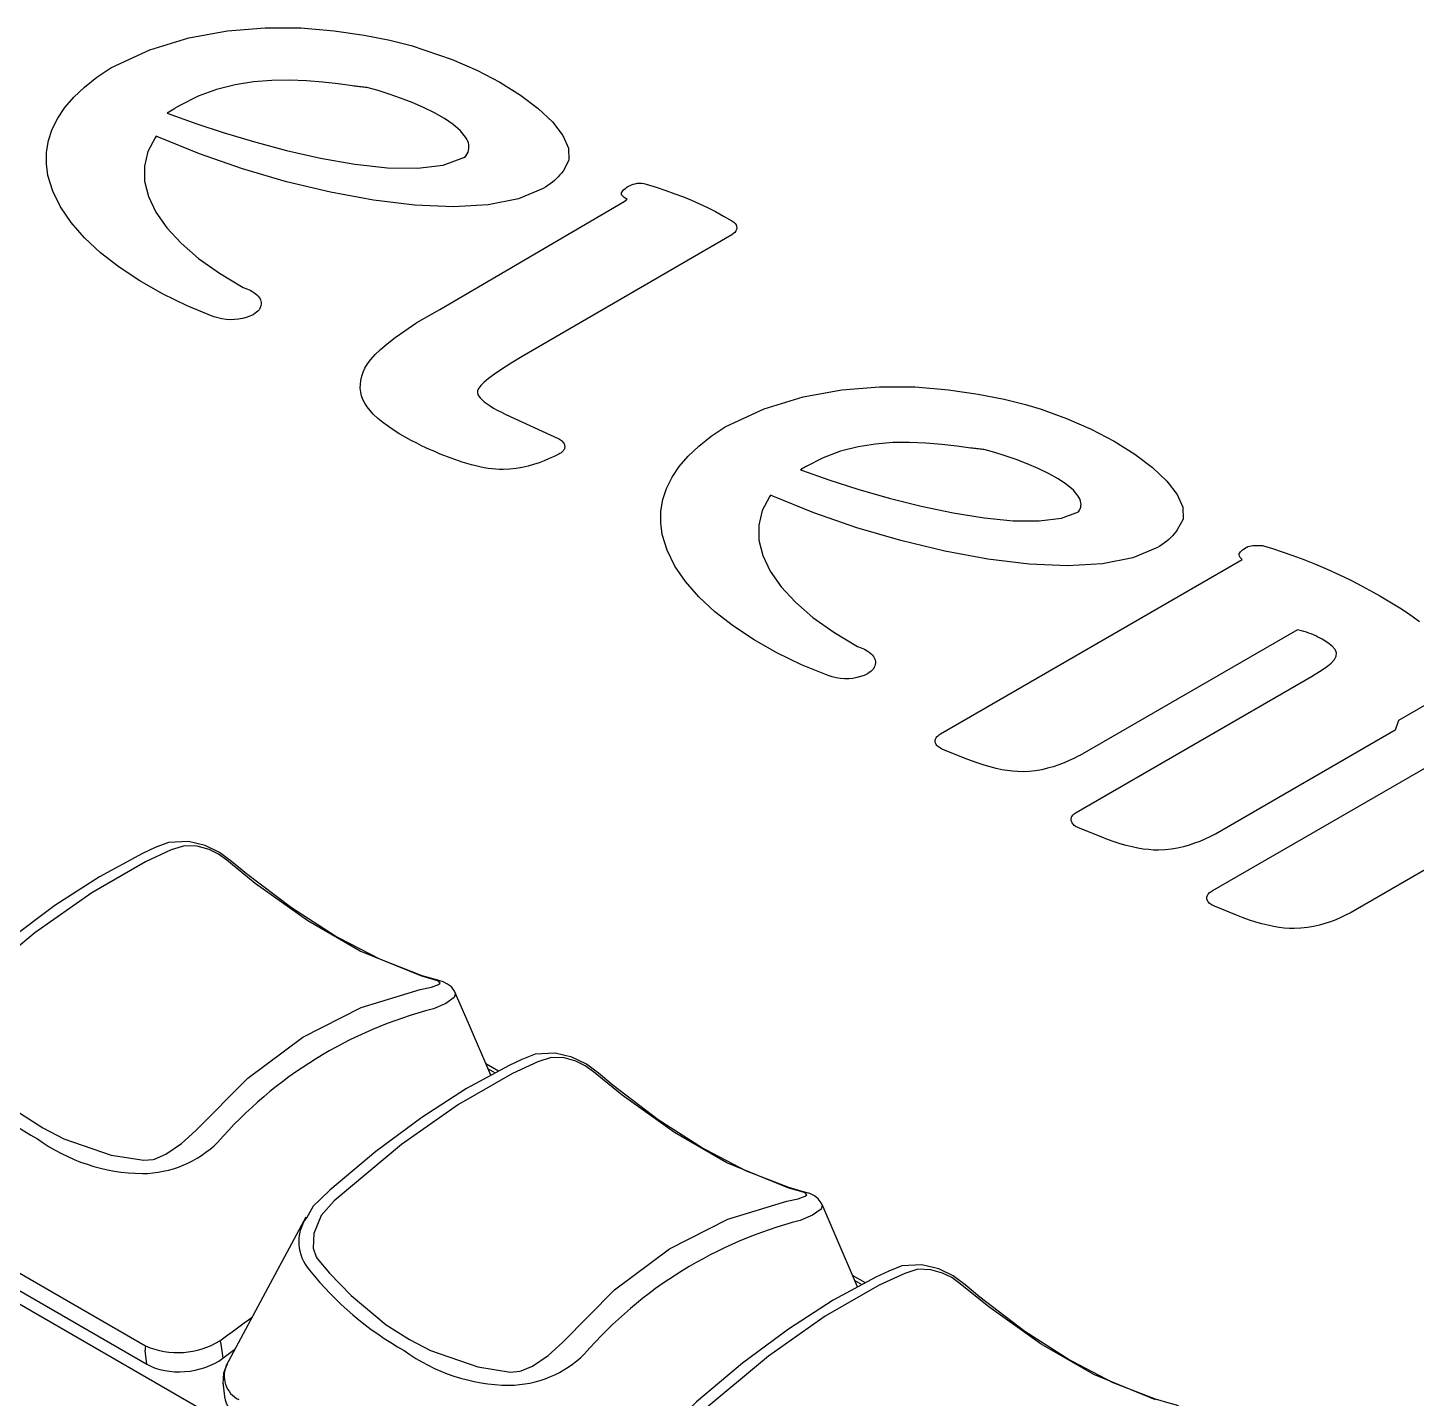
# Model space of a CAD drawing. Header units: inches. Extents: x 0.6 to 61.5, y 0.9 to 41.7.
# Drawn here: x 54.221 to 55.758, y 19.092 to 20.609 of the extents above; entities that cross this region are included whole.
import ezdxf

# ---------------------------------------------------------------- set-up
doc = ezdxf.new("R2010")
doc.units = ezdxf.units.IN
doc.header["$MEASUREMENT"] = 0
doc.layers.add('ARTWORK', color=2, linetype='Continuous')
doc.layers.add('OBJECT', color=7, linetype='Continuous')

msp = doc.modelspace()

# ---------------------------------------------------------------- linework, layer by layer
at = {"layer": 'ARTWORK'}
for p, q in [((54.3562, 20.5848), (54.3993, 20.598)), ((54.3993, 20.598), (54.442, 20.6059)), ((54.442, 20.6059), (54.4836, 20.6093)), ((54.4836, 20.6093), (54.5232, 20.609)), ((54.5232, 20.609), (54.56, 20.606)), ((54.56, 20.606), (54.5932, 20.6012)), ((54.5932, 20.6012), (54.6218, 20.5954)), ((54.6218, 20.5954), (54.6452, 20.5895)), ((54.3137, 20.5653), (54.3562, 20.5848)), ((54.6452, 20.5895), (54.6908, 20.5743)), ((54.2973, 20.5544), (54.3128, 20.5648)), ((54.3128, 20.5648), (54.3137, 20.5653)), ((54.6908, 20.5743), (54.7179, 20.5624)), ((54.2837, 20.5436), (54.2973, 20.5544)), ((54.4708, 20.5494), (54.4504, 20.5461)), ((54.491, 20.551), (54.4708, 20.5494)), ((54.5107, 20.5513), (54.491, 20.551)), ((54.5296, 20.5505), (54.5107, 20.5513)), ((54.5477, 20.549), (54.5296, 20.5505)), ((54.5646, 20.5471), (54.5477, 20.549)), ((54.7179, 20.5624), (54.7433, 20.5491)), ((54.7433, 20.5491), (54.7662, 20.5348)), ((54.2719, 20.5324), (54.2837, 20.5436)), ((54.4094, 20.5334), (54.3892, 20.5233)), ((54.4298, 20.5409), (54.4094, 20.5334)), ((54.4504, 20.5461), (54.4298, 20.5409)), ((54.5803, 20.5451), (54.5646, 20.5471)), ((54.5819, 20.5448), (54.5803, 20.5451)), ((54.5836, 20.5446), (54.5819, 20.5448)), ((54.5852, 20.5444), (54.5836, 20.5446)), ((54.5868, 20.5442), (54.5852, 20.5444)), ((54.5883, 20.544), (54.5868, 20.5442)), ((54.5899, 20.5438), (54.5883, 20.544)), ((54.5914, 20.5436), (54.5899, 20.5438)), ((54.5929, 20.5434), (54.5914, 20.5436)), ((54.5944, 20.5432), (54.5929, 20.5434)), ((54.5959, 20.543), (54.5944, 20.5432)), ((54.5966, 20.543), (54.5959, 20.543)), ((54.5977, 20.5427), (54.5966, 20.543)), ((54.6088, 20.5397), (54.5977, 20.5427)), ((54.6209, 20.5359), (54.6088, 20.5397)), ((54.6335, 20.5315), (54.6209, 20.5359)), ((54.7662, 20.5348), (54.786, 20.52)), ((54.2541, 20.5091), (54.262, 20.5209)), ((54.262, 20.5209), (54.2719, 20.5324)), ((54.3827, 20.5193), (54.3754, 20.5147)), ((54.3833, 20.5197), (54.3827, 20.5193)), ((54.384, 20.5201), (54.3833, 20.5197)), ((54.3846, 20.5205), (54.384, 20.5201)), ((54.3853, 20.5209), (54.3846, 20.5205)), ((54.3859, 20.5213), (54.3853, 20.5209)), ((54.3866, 20.5217), (54.3859, 20.5213)), ((54.3873, 20.5221), (54.3866, 20.5217)), ((54.3879, 20.5225), (54.3873, 20.5221)), ((54.3886, 20.5229), (54.3879, 20.5225)), ((54.3892, 20.5233), (54.3886, 20.5229)), ((54.6463, 20.5265), (54.6335, 20.5315)), ((54.659, 20.5211), (54.6463, 20.5265)), ((54.671, 20.5151), (54.659, 20.5211)), ((54.786, 20.52), (54.8019, 20.505)), ((54.248, 20.4969), (54.2541, 20.5091)), ((54.3754, 20.5147), (54.3844, 20.5113)), ((54.3844, 20.5113), (54.4079, 20.5029)), ((54.4079, 20.5029), (54.4372, 20.4933)), ((54.6821, 20.5088), (54.671, 20.5151)), ((54.6918, 20.5022), (54.6821, 20.5088)), ((54.6998, 20.4953), (54.6918, 20.5022)), ((54.8019, 20.505), (54.8133, 20.4901)), ((54.2439, 20.4844), (54.248, 20.4969)), ((54.3621, 20.4875), (54.354, 20.4722)), ((54.3632, 20.4891), (54.3621, 20.4875)), ((54.3656, 20.4881), (54.3632, 20.4891)), ((54.4111, 20.4697), (54.3656, 20.4881)), ((54.4372, 20.4933), (54.4708, 20.4832)), ((54.7056, 20.4883), (54.6998, 20.4953)), ((54.7069, 20.4861), (54.7056, 20.4883)), ((54.8133, 20.4901), (54.8194, 20.4759)), ((54.2415, 20.4588), (54.2417, 20.4717)), ((54.2417, 20.4717), (54.2439, 20.4844)), ((54.354, 20.4722), (54.35, 20.4561)), ((54.4708, 20.4832), (54.5072, 20.4736)), ((54.5072, 20.4736), (54.5451, 20.465)), ((54.7079, 20.4839), (54.7069, 20.4861)), ((54.7074, 20.4697), (54.7083, 20.4716)), ((54.7087, 20.4818), (54.7079, 20.4839)), ((54.7083, 20.4716), (54.7089, 20.4736)), ((54.7091, 20.4797), (54.7087, 20.4818)), ((54.7089, 20.4736), (54.7092, 20.4756)), ((54.7093, 20.4776), (54.7091, 20.4797)), ((54.7092, 20.4756), (54.7093, 20.4776)), ((54.8194, 20.4759), (54.8197, 20.4626)), ((54.2432, 20.4457), (54.2415, 20.4588)), ((54.35, 20.4561), (54.3503, 20.4394)), ((54.4586, 20.4532), (54.4111, 20.4697)), ((54.5451, 20.465), (54.5828, 20.4584)), ((54.5828, 20.4584), (54.619, 20.4543)), ((54.6522, 20.4537), (54.6809, 20.4572)), ((54.6809, 20.4572), (54.7037, 20.4656)), ((54.7037, 20.4656), (54.7053, 20.4666)), ((54.7053, 20.4666), (54.7062, 20.4678)), ((54.7062, 20.4678), (54.7074, 20.4697)), ((54.8197, 20.4626), (54.8134, 20.4507)), ((54.2486, 20.4283), (54.2432, 20.4457)), ((54.5072, 20.4389), (54.4586, 20.4532)), ((54.619, 20.4543), (54.6522, 20.4537)), ((54.806, 20.4422), (54.8039, 20.4403)), ((54.8081, 20.4443), (54.806, 20.4422)), ((54.81, 20.4464), (54.8081, 20.4443)), ((54.8117, 20.4485), (54.81, 20.4464)), ((54.8134, 20.4507), (54.8117, 20.4485)), ((54.2572, 20.4109), (54.2486, 20.4283)), ((54.3503, 20.4394), (54.3546, 20.4224)), ((54.5559, 20.4272), (54.5072, 20.4389)), ((54.6036, 20.4185), (54.5559, 20.4272)), ((54.7913, 20.4313), (54.764, 20.42)), ((54.794, 20.433), (54.7913, 20.4313)), ((54.7967, 20.4347), (54.794, 20.433)), ((54.7992, 20.4365), (54.7967, 20.4347)), ((54.8016, 20.4383), (54.7992, 20.4365)), ((54.8039, 20.4403), (54.8016, 20.4383)), ((54.8781, 20.4256), (54.8782, 20.4266)), ((54.8783, 20.4245), (54.8781, 20.4256)), ((54.8782, 20.4266), (54.8787, 20.4277)), ((54.8787, 20.4277), (54.8796, 20.4289)), ((54.8796, 20.4289), (54.8809, 20.4302)), ((54.8809, 20.4302), (54.8825, 20.4315)), ((54.8825, 20.4315), (54.8833, 20.4322)), ((54.8833, 20.4322), (54.8835, 20.4323)), ((54.8835, 20.4323), (54.8836, 20.4325)), ((54.8836, 20.4325), (54.8837, 20.4326)), ((54.8837, 20.4326), (54.8839, 20.4327)), ((54.8839, 20.4327), (54.884, 20.4328)), ((54.884, 20.4328), (54.8842, 20.433)), ((54.8842, 20.433), (54.8843, 20.4331)), ((54.8843, 20.4331), (54.8845, 20.4332)), ((54.8845, 20.4332), (54.8846, 20.4333)), ((54.8846, 20.4333), (54.8847, 20.4333)), ((54.8847, 20.4333), (54.886, 20.4341)), ((54.886, 20.4341), (54.8876, 20.4348)), ((54.8876, 20.4348), (54.8893, 20.4355)), ((54.8893, 20.4355), (54.8912, 20.4362)), ((54.8912, 20.4362), (54.8933, 20.4367)), ((54.8933, 20.4367), (54.8955, 20.4371)), ((54.8955, 20.4371), (54.8978, 20.4373)), ((54.8978, 20.4373), (54.9003, 20.4372)), ((54.9003, 20.4372), (54.9028, 20.4369)), ((54.9028, 20.4369), (54.9055, 20.4363)), ((54.9055, 20.4363), (54.9166, 20.4327)), ((54.9166, 20.4327), (54.9272, 20.4291)), ((54.9272, 20.4291), (54.9371, 20.4256)), ((54.9371, 20.4256), (54.9466, 20.4221)), ((54.2691, 20.3937), (54.2572, 20.4109)), ((54.3546, 20.4224), (54.3628, 20.4051)), ((54.6493, 20.413), (54.6036, 20.4185)), ((54.692, 20.4112), (54.6493, 20.413)), ((54.677, 20.2976), (54.8812, 20.417)), ((54.7305, 20.4134), (54.692, 20.4112)), ((54.764, 20.42), (54.7305, 20.4134)), ((54.8789, 20.4235), (54.8783, 20.4245)), ((54.8799, 20.4225), (54.8789, 20.4235)), ((54.8812, 20.4214), (54.8799, 20.4225)), ((54.8829, 20.4204), (54.8812, 20.4214)), ((54.8812, 20.417), (54.8843, 20.4196)), ((54.8843, 20.4196), (54.8829, 20.4204)), ((54.9466, 20.4221), (54.9557, 20.4184)), ((54.9557, 20.4184), (54.9646, 20.4145)), ((54.9646, 20.4145), (54.9735, 20.4103)), ((54.9735, 20.4103), (54.9823, 20.4058)), ((54.3628, 20.4051), (54.3748, 20.3879)), ((54.9823, 20.4058), (54.9912, 20.4008)), ((54.9912, 20.4008), (55.0004, 20.3954)), ((55.0004, 20.3954), (55.0023, 20.394)), ((54.2839, 20.3768), (54.2691, 20.3937)), ((54.3748, 20.3879), (54.3906, 20.3707)), ((55.0001, 20.38), (54.7681, 20.2453)), ((55.0021, 20.3814), (55.0001, 20.38)), ((55.0036, 20.3828), (55.0021, 20.3814)), ((55.0023, 20.394), (55.0038, 20.3926)), ((55.0047, 20.3844), (55.0036, 20.3828)), ((55.0038, 20.3926), (55.0049, 20.391)), ((55.0054, 20.386), (55.0047, 20.3844)), ((55.0049, 20.391), (55.0055, 20.3893)), ((55.0057, 20.3877), (55.0054, 20.386)), ((55.0055, 20.3893), (55.0057, 20.3877)), ((54.3016, 20.3603), (54.2839, 20.3768)), ((54.3906, 20.3707), (54.41, 20.3539)), ((54.322, 20.3444), (54.3016, 20.3603)), ((54.41, 20.3539), (54.433, 20.3375)), ((54.3449, 20.3292), (54.322, 20.3444)), ((54.433, 20.3375), (54.4593, 20.3218)), ((54.3701, 20.3149), (54.3449, 20.3292)), ((54.4593, 20.3218), (54.4635, 20.3203)), ((54.4635, 20.3203), (54.467, 20.3187)), ((54.467, 20.3187), (54.47, 20.3171)), ((54.3975, 20.3016), (54.3701, 20.3149)), ((54.47, 20.3171), (54.4724, 20.3154)), ((54.4724, 20.3154), (54.4744, 20.3138)), ((54.4744, 20.3138), (54.476, 20.3122)), ((54.476, 20.3122), (54.4772, 20.3107)), ((54.4772, 20.3107), (54.478, 20.3093)), ((54.478, 20.3093), (54.4786, 20.308)), ((54.4786, 20.308), (54.479, 20.3068)), ((54.479, 20.3068), (54.4793, 20.3052)), ((54.4794, 20.3035), (54.4791, 20.3019)), ((54.4793, 20.3052), (54.4794, 20.3035)), ((54.427, 20.2895), (54.3975, 20.3016)), ((54.4313, 20.2881), (54.427, 20.2895)), ((54.4359, 20.2871), (54.4313, 20.2881)), ((54.4405, 20.2864), (54.4359, 20.2871)), ((54.4587, 20.2873), (54.4543, 20.2866)), ((54.4628, 20.2884), (54.4587, 20.2873)), ((54.4668, 20.2899), (54.4628, 20.2884)), ((54.4703, 20.2917), (54.4668, 20.2899)), ((54.4723, 20.2929), (54.4703, 20.2917)), ((54.4741, 20.2943), (54.4723, 20.2929)), ((54.4756, 20.2957), (54.4741, 20.2943)), ((54.4769, 20.2972), (54.4756, 20.2957)), ((54.4779, 20.2987), (54.4769, 20.2972)), ((54.4786, 20.3003), (54.4779, 20.2987)), ((54.4791, 20.3019), (54.4786, 20.3003)), ((54.6516, 20.283), (54.677, 20.2976)), ((54.4451, 20.2861), (54.4405, 20.2864)), ((54.4497, 20.2862), (54.4451, 20.2861)), ((54.4543, 20.2866), (54.4497, 20.2862)), ((54.6276, 20.2663), (54.6382, 20.274)), ((54.6382, 20.274), (54.6506, 20.2824)), ((54.6506, 20.2824), (54.6516, 20.283)), ((54.6114, 20.2532), (54.6188, 20.2594)), ((54.6188, 20.2594), (54.6276, 20.2663)), ((54.597, 20.2373), (54.6007, 20.2422)), ((54.6007, 20.2422), (54.6054, 20.2475)), ((54.6054, 20.2475), (54.6114, 20.2532)), ((54.7681, 20.2453), (54.7559, 20.2379)), ((54.5906, 20.2236), (54.5921, 20.2281)), ((54.5921, 20.2281), (54.5942, 20.2326)), ((54.5942, 20.2326), (54.597, 20.2373)), ((54.7374, 20.2258), (54.7309, 20.2209)), ((54.7457, 20.2314), (54.7374, 20.2258)), ((54.7559, 20.2379), (54.7457, 20.2314)), ((54.589, 20.2102), (54.5891, 20.2146)), ((54.5895, 20.206), (54.589, 20.2102)), ((54.5891, 20.2146), (54.5896, 20.219)), ((54.5896, 20.219), (54.5906, 20.2236)), ((54.7201, 20.2102), (54.7189, 20.2076)), ((54.7224, 20.2132), (54.7201, 20.2102)), ((54.7259, 20.2167), (54.7224, 20.2132)), ((54.7309, 20.2209), (54.7259, 20.2167)), ((55.122, 20.2085), (55.1636, 20.2119)), ((55.1636, 20.2119), (55.2032, 20.2117)), ((55.2032, 20.2117), (55.24, 20.2087)), ((54.5905, 20.2018), (54.5895, 20.206)), ((54.592, 20.1977), (54.5905, 20.2018)), ((54.5941, 20.1936), (54.592, 20.1977)), ((54.7189, 20.2076), (54.7186, 20.2053)), ((54.7186, 20.2053), (54.7191, 20.2034)), ((54.7191, 20.2034), (54.7202, 20.2015)), ((54.7202, 20.2015), (54.7217, 20.1995)), ((54.7217, 20.1995), (54.7238, 20.1974)), ((54.7238, 20.1974), (54.7263, 20.1952)), ((54.7263, 20.1952), (54.7293, 20.193)), ((55.0362, 20.1874), (55.0793, 20.2007)), ((55.0793, 20.2007), (55.122, 20.2085)), ((55.24, 20.2087), (55.2731, 20.2039)), ((55.2731, 20.2039), (55.3018, 20.1981)), ((55.3018, 20.1981), (55.3252, 20.1922)), ((54.5967, 20.1896), (54.5941, 20.1936)), ((54.5998, 20.1856), (54.5967, 20.1896)), ((54.6034, 20.1816), (54.5998, 20.1856)), ((54.6085, 20.1769), (54.6034, 20.1816)), ((54.7293, 20.193), (54.7327, 20.1907)), ((54.7327, 20.1907), (54.7365, 20.1884)), ((54.7365, 20.1884), (54.7406, 20.186)), ((54.7406, 20.186), (54.7452, 20.1837)), ((54.7452, 20.1837), (54.75, 20.1813)), ((54.75, 20.1813), (54.8081, 20.1545)), ((54.9937, 20.168), (55.0362, 20.1874)), ((55.3252, 20.1922), (55.3425, 20.187)), ((55.3425, 20.187), (55.3707, 20.1769)), ((54.6141, 20.1722), (54.6085, 20.1769)), ((54.6202, 20.1678), (54.6141, 20.1722)), ((54.6265, 20.1636), (54.6202, 20.1678)), ((54.9773, 20.1571), (54.9928, 20.1674)), ((54.9928, 20.1674), (54.9937, 20.168)), ((55.3707, 20.1769), (55.3979, 20.165)), ((55.3979, 20.165), (55.4233, 20.1518)), ((54.6329, 20.1596), (54.6265, 20.1636)), ((54.6393, 20.1559), (54.6329, 20.1596)), ((54.6455, 20.1525), (54.6393, 20.1559)), ((54.6515, 20.1494), (54.6455, 20.1525)), ((54.6569, 20.1467), (54.6515, 20.1494)), ((54.8081, 20.1545), (54.8094, 20.1538)), ((54.8094, 20.1538), (54.8105, 20.1531)), ((54.8105, 20.1531), (54.8116, 20.1524)), ((54.8116, 20.1524), (54.8125, 20.1516)), ((54.8125, 20.1516), (54.8133, 20.1507)), ((54.8133, 20.1507), (54.814, 20.1499)), ((54.814, 20.1499), (54.8146, 20.1489)), ((54.8146, 20.1489), (54.815, 20.148)), ((54.9637, 20.1463), (54.9773, 20.1571)), ((55.1783, 20.1501), (55.1593, 20.1485)), ((55.197, 20.1503), (55.1783, 20.1501)), ((55.2151, 20.1495), (55.197, 20.1503)), ((55.2326, 20.1481), (55.2151, 20.1495)), ((55.4233, 20.1518), (55.4462, 20.1375)), ((54.6617, 20.1444), (54.6569, 20.1467)), ((54.6657, 20.1426), (54.6617, 20.1444)), ((54.6696, 20.1409), (54.6657, 20.1426)), ((54.6736, 20.1392), (54.6696, 20.1409)), ((54.6776, 20.1375), (54.6736, 20.1392)), ((54.6816, 20.1359), (54.6776, 20.1375)), ((54.6856, 20.1343), (54.6816, 20.1359)), ((54.6897, 20.1328), (54.6856, 20.1343)), ((54.8036, 20.1349), (54.7982, 20.1324)), ((54.8089, 20.1375), (54.8036, 20.1349)), ((54.8098, 20.138), (54.8089, 20.1375)), ((54.8109, 20.1386), (54.8098, 20.138)), ((54.8118, 20.1393), (54.8109, 20.1386)), ((54.8127, 20.1401), (54.8118, 20.1393)), ((54.8134, 20.1409), (54.8127, 20.1401)), ((54.814, 20.1417), (54.8134, 20.1409)), ((54.8145, 20.1425), (54.814, 20.1417)), ((54.8149, 20.1434), (54.8145, 20.1425)), ((54.8152, 20.1443), (54.8149, 20.1434)), ((54.815, 20.148), (54.8152, 20.147)), ((54.8152, 20.147), (54.8154, 20.1461)), ((54.8153, 20.1452), (54.8152, 20.1443)), ((54.8154, 20.1461), (54.8153, 20.1452)), ((54.942, 20.1236), (54.9519, 20.1351)), ((54.9519, 20.1351), (54.9637, 20.1463)), ((55.1015, 20.1333), (55.0825, 20.1238)), ((55.1207, 20.1405), (55.1015, 20.1333)), ((55.14, 20.1454), (55.1207, 20.1405)), ((55.1593, 20.1485), (55.14, 20.1454)), ((55.2493, 20.1462), (55.2326, 20.1481)), ((55.2649, 20.1441), (55.2493, 20.1462)), ((55.2666, 20.1439), (55.2649, 20.1441)), ((55.2683, 20.1437), (55.2666, 20.1439)), ((55.2699, 20.1435), (55.2683, 20.1437)), ((55.2715, 20.1433), (55.2699, 20.1435)), ((55.2731, 20.1431), (55.2715, 20.1433)), ((55.2747, 20.1429), (55.2731, 20.1431)), ((55.2762, 20.1427), (55.2747, 20.1429)), ((55.2778, 20.1425), (55.2762, 20.1427)), ((55.2793, 20.1423), (55.2778, 20.1425)), ((55.2808, 20.1421), (55.2793, 20.1423)), ((55.2914, 20.1392), (55.2808, 20.1421)), ((55.303, 20.1356), (55.2914, 20.1392)), ((55.3151, 20.1314), (55.303, 20.1356)), ((55.4462, 20.1375), (55.466, 20.1227)), ((54.6937, 20.1313), (54.6897, 20.1328)), ((54.6978, 20.1299), (54.6937, 20.1313)), ((54.7019, 20.1285), (54.6978, 20.1299)), ((54.707, 20.127), (54.7019, 20.1285)), ((54.712, 20.1255), (54.707, 20.127)), ((54.7168, 20.1243), (54.712, 20.1255)), ((54.7215, 20.1232), (54.7168, 20.1243)), ((54.7261, 20.1223), (54.7215, 20.1232)), ((54.7305, 20.1216), (54.7261, 20.1223)), ((54.7348, 20.121), (54.7305, 20.1216)), ((54.739, 20.1207), (54.7348, 20.121)), ((54.743, 20.1204), (54.739, 20.1207)), ((54.747, 20.1204), (54.743, 20.1204)), ((54.7544, 20.1207), (54.747, 20.1204)), ((54.7615, 20.1214), (54.7544, 20.1207)), ((54.7682, 20.1225), (54.7615, 20.1214)), ((54.7747, 20.124), (54.7682, 20.1225)), ((54.7809, 20.1257), (54.7747, 20.124)), ((54.7869, 20.1278), (54.7809, 20.1257)), ((54.7927, 20.13), (54.7869, 20.1278)), ((54.7982, 20.1324), (54.7927, 20.13)), ((54.9341, 20.1117), (54.942, 20.1236)), ((55.0781, 20.1211), (55.0762, 20.12)), ((55.0762, 20.12), (55.0785, 20.1191)), ((55.0785, 20.1214), (55.0781, 20.1211)), ((55.079, 20.1217), (55.0785, 20.1214)), ((55.0785, 20.1191), (55.1075, 20.1088)), ((55.0794, 20.1219), (55.079, 20.1217)), ((55.0798, 20.1222), (55.0794, 20.1219)), ((55.0803, 20.1225), (55.0798, 20.1222)), ((55.0807, 20.1227), (55.0803, 20.1225)), ((55.0812, 20.123), (55.0807, 20.1227)), ((55.0816, 20.1233), (55.0812, 20.123)), ((55.0821, 20.1235), (55.0816, 20.1233)), ((55.0825, 20.1238), (55.0821, 20.1235)), ((55.3273, 20.1267), (55.3151, 20.1314)), ((55.3394, 20.1215), (55.3273, 20.1267)), ((55.3509, 20.1159), (55.3394, 20.1215)), ((55.466, 20.1227), (55.4819, 20.1076)), ((54.928, 20.0995), (54.9341, 20.1117)), ((55.1075, 20.1088), (55.1398, 20.0985)), ((55.3615, 20.1099), (55.3509, 20.1159)), ((55.3707, 20.1037), (55.3615, 20.1099)), ((55.3783, 20.0973), (55.3707, 20.1037)), ((55.4819, 20.1076), (55.4933, 20.0928)), ((54.9239, 20.0871), (54.928, 20.0995)), ((55.0421, 20.0902), (55.034, 20.0748)), ((55.0432, 20.0918), (55.0421, 20.0902)), ((55.0456, 20.0907), (55.0432, 20.0918)), ((55.0911, 20.0724), (55.0456, 20.0907)), ((55.1398, 20.0985), (55.1743, 20.0887)), ((55.1743, 20.0887), (55.2098, 20.0798)), ((55.3838, 20.0907), (55.3783, 20.0973)), ((55.3848, 20.0889), (55.3838, 20.0907)), ((55.3857, 20.0871), (55.3848, 20.0889)), ((55.4933, 20.0928), (55.4994, 20.0785)), ((54.9215, 20.0615), (54.9217, 20.0744)), ((54.9217, 20.0744), (54.9239, 20.0871)), ((55.034, 20.0748), (55.03, 20.0587)), ((55.1386, 20.0558), (55.0911, 20.0724)), ((55.2098, 20.0798), (55.2453, 20.0723)), ((55.2453, 20.0723), (55.2796, 20.0668)), ((55.365, 20.0666), (55.3839, 20.0736)), ((55.3839, 20.0736), (55.385, 20.0752)), ((55.385, 20.0752), (55.3858, 20.0769)), ((55.3863, 20.0853), (55.3857, 20.0871)), ((55.3858, 20.0769), (55.3864, 20.0785)), ((55.3867, 20.0836), (55.3863, 20.0853)), ((55.3864, 20.0785), (55.3867, 20.0802)), ((55.3868, 20.0819), (55.3867, 20.0836)), ((55.3867, 20.0802), (55.3868, 20.0819)), ((55.4994, 20.0785), (55.4997, 20.0653)), ((54.9232, 20.0483), (54.9215, 20.0615)), ((55.03, 20.0587), (55.0303, 20.0421)), ((55.2796, 20.0668), (55.3118, 20.0637)), ((55.3118, 20.0637), (55.3406, 20.0634)), ((55.3406, 20.0634), (55.365, 20.0666)), ((55.4997, 20.0653), (55.4933, 20.0534)), ((54.9286, 20.0309), (54.9232, 20.0483)), ((55.0303, 20.0421), (55.0346, 20.0251)), ((55.1872, 20.0416), (55.1386, 20.0558)), ((55.2359, 20.0299), (55.1872, 20.0416)), ((55.4839, 20.0429), (55.4816, 20.041)), ((55.486, 20.0449), (55.4839, 20.0429)), ((55.4881, 20.0469), (55.486, 20.0449)), ((55.49, 20.049), (55.4881, 20.0469)), ((55.4917, 20.0512), (55.49, 20.049)), ((55.4933, 20.0534), (55.4917, 20.0512)), ((54.9372, 20.0135), (54.9286, 20.0309)), ((55.2836, 20.0211), (55.2359, 20.0299)), ((55.4713, 20.034), (55.444, 20.0227)), ((55.474, 20.0356), (55.4713, 20.034)), ((55.4767, 20.0374), (55.474, 20.0356)), ((55.4792, 20.0392), (55.4767, 20.0374)), ((55.4816, 20.041), (55.4792, 20.0392)), ((55.5619, 20.0258), (55.562, 20.027)), ((55.5623, 20.0245), (55.5619, 20.0258)), ((55.562, 20.027), (55.5624, 20.0281)), ((55.5624, 20.0281), (55.5632, 20.0292)), ((55.5632, 20.0292), (55.5643, 20.0303)), ((55.5643, 20.0303), (55.5657, 20.0314)), ((55.5657, 20.0314), (55.5672, 20.0325)), ((55.5672, 20.0325), (55.569, 20.0337)), ((55.569, 20.0337), (55.569, 20.0337)), ((55.569, 20.0337), (55.569, 20.0337)), ((55.569, 20.0337), (55.5691, 20.0337)), ((55.5691, 20.0337), (55.5691, 20.0338)), ((55.5691, 20.0338), (55.5691, 20.0338)), ((55.5691, 20.0338), (55.5691, 20.0338)), ((55.5691, 20.0338), (55.5691, 20.0338)), ((55.5691, 20.0338), (55.5691, 20.0338)), ((55.5691, 20.0338), (55.5692, 20.0338)), ((55.5692, 20.0338), (55.5694, 20.034)), ((55.5692, 20.0338), (55.5692, 20.0338)), ((55.5694, 20.034), (55.5697, 20.0341)), ((55.5697, 20.0341), (55.57, 20.0343)), ((55.57, 20.0343), (55.5703, 20.0344)), ((55.5703, 20.0344), (55.5706, 20.0345)), ((55.5706, 20.0345), (55.5708, 20.0346)), ((55.5708, 20.0346), (55.5711, 20.0347)), ((55.5711, 20.0347), (55.5713, 20.0348)), ((55.5713, 20.0348), (55.5716, 20.0349)), ((55.5716, 20.0349), (55.5718, 20.035)), ((55.5718, 20.035), (55.5733, 20.0354)), ((55.5733, 20.0354), (55.5751, 20.0358)), ((55.5751, 20.0358), (55.577, 20.0361)), ((55.577, 20.0361), (55.579, 20.0363)), ((55.579, 20.0363), (55.581, 20.0364)), ((55.581, 20.0364), (55.583, 20.0364)), ((55.583, 20.0364), (55.5848, 20.0364)), ((55.5848, 20.0364), (55.5864, 20.0363)), ((55.5864, 20.0363), (55.5878, 20.0362)), ((55.5878, 20.0362), (55.5888, 20.036)), ((55.5888, 20.036), (55.5986, 20.033)), ((55.5986, 20.033), (55.6094, 20.0294)), ((55.6094, 20.0294), (55.6211, 20.0253)), ((54.9491, 19.9963), (54.9372, 20.0135)), ((55.0346, 20.0251), (55.0428, 20.0078)), ((55.2311, 19.8276), (55.5608, 20.018)), ((55.3293, 20.0157), (55.2836, 20.0211)), ((55.372, 20.0139), (55.3293, 20.0157)), ((55.4105, 20.0161), (55.372, 20.0139)), ((55.444, 20.0227), (55.4105, 20.0161)), ((55.5608, 20.018), (55.5652, 20.0206)), ((55.5631, 20.0231), (55.5623, 20.0245)), ((55.5644, 20.0215), (55.5631, 20.0231)), ((55.5652, 20.0206), (55.5644, 20.0215)), ((55.6211, 20.0253), (55.6334, 20.0206)), ((55.6334, 20.0206), (55.6462, 20.0155)), ((55.6462, 20.0155), (55.6592, 20.01)), ((54.9639, 19.9794), (54.9491, 19.9963)), ((55.0428, 20.0078), (55.0548, 19.9905)), ((55.6592, 20.01), (55.6723, 20.0041)), ((55.6723, 20.0041), (55.6853, 19.9979)), ((55.6853, 19.9979), (55.698, 19.9914)), ((55.0548, 19.9905), (55.0706, 19.9734)), ((55.698, 19.9914), (55.7102, 19.9847)), ((55.7102, 19.9847), (55.7175, 19.9805)), ((55.7175, 19.9805), (55.7248, 19.9762)), ((54.9816, 19.9629), (54.9639, 19.9794)), ((55.0706, 19.9734), (55.09, 19.9565)), ((55.7248, 19.9762), (55.7323, 19.9718)), ((55.7323, 19.9718), (55.7397, 19.9671)), ((55.7397, 19.9671), (55.7471, 19.9624)), ((55.002, 19.9471), (54.9816, 19.9629)), ((55.09, 19.9565), (55.113, 19.9402)), ((55.7471, 19.9624), (55.7543, 19.9574)), ((55.7543, 19.9574), (55.7614, 19.9522)), ((55.0249, 19.9319), (55.002, 19.9471)), ((55.113, 19.9402), (55.1393, 19.9245)), ((55.6265, 19.943), (55.3853, 19.8038)), ((55.6279, 19.9427), (55.6265, 19.943)), ((55.6307, 19.9419), (55.6279, 19.9427)), ((55.6335, 19.9411), (55.6307, 19.9419)), ((55.6362, 19.9402), (55.6335, 19.9411)), ((55.6389, 19.9393), (55.6362, 19.9402)), ((55.6415, 19.9383), (55.6389, 19.9393)), ((55.6441, 19.9372), (55.6415, 19.9383)), ((55.6466, 19.9361), (55.6441, 19.9372)), ((55.649, 19.9349), (55.6466, 19.9361)), ((55.6514, 19.9337), (55.649, 19.9349)), ((55.6537, 19.9324), (55.6514, 19.9337)), ((55.0501, 19.9176), (55.0249, 19.9319)), ((55.1393, 19.9245), (55.1435, 19.923)), ((55.1435, 19.923), (55.147, 19.9214)), ((55.147, 19.9214), (55.15, 19.9197)), ((55.15, 19.9197), (55.1524, 19.9181)), ((55.6601, 19.9284), (55.6537, 19.9324)), ((55.6648, 19.9247), (55.6601, 19.9284)), ((55.668, 19.9211), (55.6648, 19.9247)), ((55.6695, 19.9175), (55.668, 19.9211)), ((55.0775, 19.9043), (55.0501, 19.9176)), ((55.107, 19.8922), (55.0775, 19.9043)), ((55.1524, 19.9181), (55.1544, 19.9164)), ((55.1544, 19.9164), (55.156, 19.9148)), ((55.156, 19.9148), (55.1572, 19.9133)), ((55.1572, 19.9133), (55.158, 19.9119)), ((55.1586, 19.9029), (55.1579, 19.9014)), ((55.158, 19.9119), (55.1586, 19.9106)), ((55.1586, 19.9106), (55.159, 19.9095)), ((55.1591, 19.9045), (55.1586, 19.9029)), ((55.159, 19.9095), (55.1593, 19.9078)), ((55.1594, 19.9062), (55.1591, 19.9045)), ((55.1593, 19.9078), (55.1594, 19.9062)), ((55.6582, 19.9015), (55.6636, 19.906)), ((55.6636, 19.906), (55.6673, 19.91)), ((55.6673, 19.91), (55.6693, 19.9138)), ((55.6693, 19.9138), (55.6695, 19.9175)), ((55.1113, 19.8908), (55.107, 19.8922)), ((55.1159, 19.8897), (55.1113, 19.8908)), ((55.1205, 19.8891), (55.1159, 19.8897)), ((55.1251, 19.8888), (55.1205, 19.8891)), ((55.1297, 19.8888), (55.1251, 19.8888)), ((55.1343, 19.8892), (55.1297, 19.8888)), ((55.1387, 19.89), (55.1343, 19.8892)), ((55.1428, 19.8911), (55.1387, 19.89)), ((55.1467, 19.8925), (55.1428, 19.8911)), ((55.1503, 19.8943), (55.1467, 19.8925)), ((55.1523, 19.8956), (55.1503, 19.8943)), ((55.1541, 19.8969), (55.1523, 19.8956)), ((55.1556, 19.8984), (55.1541, 19.8969)), ((55.1569, 19.8998), (55.1556, 19.8984)), ((55.1579, 19.9014), (55.1569, 19.8998)), ((55.3815, 19.7408), (55.6418, 19.8911)), ((55.6418, 19.8911), (55.6509, 19.8966)), ((55.6509, 19.8966), (55.6582, 19.9015)), ((55.7695, 19.8607), (55.7381, 19.8425)), ((55.7381, 19.8425), (55.7345, 19.8318)), ((55.228, 19.8253), (55.2289, 19.8261)), ((55.2289, 19.8261), (55.23, 19.8269)), ((55.23, 19.8269), (55.2311, 19.8276)), ((55.7345, 19.8318), (55.5356, 19.7169)), ((55.2254, 19.8197), (55.2255, 19.8207)), ((55.2255, 19.8187), (55.2254, 19.8197)), ((55.2255, 19.8207), (55.2257, 19.8217)), ((55.2257, 19.8178), (55.2255, 19.8187)), ((55.2257, 19.8217), (55.2261, 19.8226)), ((55.2261, 19.8168), (55.2257, 19.8178)), ((55.2261, 19.8226), (55.2266, 19.8235)), ((55.2266, 19.8159), (55.2261, 19.8168)), ((55.2266, 19.8235), (55.2272, 19.8244)), ((55.2273, 19.815), (55.2266, 19.8159)), ((55.2272, 19.8244), (55.228, 19.8253)), ((55.228, 19.8141), (55.2273, 19.815)), ((55.2289, 19.8133), (55.228, 19.8141)), ((55.23, 19.8125), (55.2289, 19.8133)), ((55.2311, 19.8118), (55.23, 19.8125)), ((55.2324, 19.8112), (55.2311, 19.8118)), ((55.2337, 19.8106), (55.2324, 19.8112)), ((55.2584, 19.8006), (55.2337, 19.8106)), ((55.2657, 19.7978), (55.2584, 19.8006)), ((55.2728, 19.7952), (55.2657, 19.7978)), ((55.2797, 19.793), (55.2728, 19.7952)), ((55.368, 19.7957), (55.3621, 19.7934)), ((55.3736, 19.7981), (55.368, 19.7957)), ((55.379, 19.8006), (55.3736, 19.7981)), ((55.3843, 19.8033), (55.379, 19.8006)), ((55.3853, 19.8038), (55.3843, 19.8033)), ((55.5318, 19.654), (55.792, 19.8042)), ((55.2864, 19.7911), (55.2797, 19.793)), ((55.2929, 19.7894), (55.2864, 19.7911)), ((55.2992, 19.7881), (55.2929, 19.7894)), ((55.3052, 19.7871), (55.2992, 19.7881)), ((55.311, 19.7864), (55.3052, 19.7871)), ((55.3166, 19.786), (55.311, 19.7864)), ((55.322, 19.7859), (55.3166, 19.786)), ((55.3294, 19.7862), (55.322, 19.7859)), ((55.3365, 19.787), (55.3294, 19.7862)), ((55.3433, 19.7881), (55.3365, 19.787)), ((55.3498, 19.7896), (55.3433, 19.7881)), ((55.3561, 19.7914), (55.3498, 19.7896)), ((55.3621, 19.7934), (55.3561, 19.7914)), ((55.3758, 19.7329), (55.3759, 19.7339)), ((55.3759, 19.7339), (55.3761, 19.7349)), ((55.3761, 19.7349), (55.3764, 19.7358)), ((55.3764, 19.7358), (55.377, 19.7367)), ((55.377, 19.7367), (55.3776, 19.7376)), ((55.3776, 19.7376), (55.3784, 19.7385)), ((55.3784, 19.7385), (55.3793, 19.7393)), ((55.3793, 19.7393), (55.3803, 19.7401)), ((55.3803, 19.7401), (55.3815, 19.7408)), ((55.8845, 19.7448), (55.6859, 19.6301)), ((55.3759, 19.7319), (55.3758, 19.7329)), ((55.3761, 19.731), (55.3759, 19.7319)), ((55.3765, 19.73), (55.3761, 19.731)), ((55.377, 19.7291), (55.3765, 19.73)), ((55.3776, 19.7282), (55.377, 19.7291)), ((55.3784, 19.7273), (55.3776, 19.7282)), ((55.3793, 19.7265), (55.3784, 19.7273)), ((55.3803, 19.7257), (55.3793, 19.7265)), ((55.3815, 19.725), (55.3803, 19.7257)), ((55.3827, 19.7244), (55.3815, 19.725)), ((55.3841, 19.7238), (55.3827, 19.7244)), ((55.4089, 19.7138), (55.3841, 19.7238)), ((55.4162, 19.7109), (55.4089, 19.7138)), ((55.4233, 19.7084), (55.4162, 19.7109)), ((55.4302, 19.7062), (55.4233, 19.7084)), ((55.4369, 19.7042), (55.4302, 19.7062)), ((55.4434, 19.7026), (55.4369, 19.7042)), ((55.5065, 19.7046), (55.5002, 19.7028)), ((55.5125, 19.7066), (55.5065, 19.7046)), ((55.5183, 19.7088), (55.5125, 19.7066)), ((55.5239, 19.7113), (55.5183, 19.7088)), ((55.5293, 19.7138), (55.5239, 19.7113)), ((55.5346, 19.7164), (55.5293, 19.7138)), ((55.5356, 19.7169), (55.5346, 19.7164)), ((55.4496, 19.7013), (55.4434, 19.7026)), ((55.4556, 19.7003), (55.4496, 19.7013)), ((55.4614, 19.6996), (55.4556, 19.7003)), ((55.467, 19.6992), (55.4614, 19.6996)), ((55.4724, 19.6991), (55.467, 19.6992)), ((55.4798, 19.6994), (55.4724, 19.6991)), ((55.4869, 19.7002), (55.4798, 19.6994)), ((55.4937, 19.7013), (55.4869, 19.7002)), ((55.5002, 19.7028), (55.4937, 19.7013)), ((55.5261, 19.6461), (55.5262, 19.6471)), ((55.5262, 19.6451), (55.5261, 19.6461)), ((55.5262, 19.6471), (55.5264, 19.6481)), ((55.5264, 19.6442), (55.5262, 19.6451)), ((55.5264, 19.6481), (55.5268, 19.649)), ((55.5268, 19.6432), (55.5264, 19.6442)), ((55.5268, 19.649), (55.5273, 19.6499)), ((55.5273, 19.6423), (55.5268, 19.6432)), ((55.5273, 19.6499), (55.5279, 19.6508)), ((55.528, 19.6414), (55.5273, 19.6423)), ((55.5279, 19.6508), (55.5287, 19.6517)), ((55.5287, 19.6517), (55.5296, 19.6525)), ((55.5296, 19.6525), (55.5307, 19.6533)), ((55.5307, 19.6533), (55.5318, 19.654)), ((55.5287, 19.6405), (55.528, 19.6414)), ((55.5297, 19.6397), (55.5287, 19.6405)), ((55.5307, 19.639), (55.5297, 19.6397)), ((55.5318, 19.6382), (55.5307, 19.639)), ((55.5331, 19.6376), (55.5318, 19.6382)), ((55.5344, 19.637), (55.5331, 19.6376)), ((55.5589, 19.6271), (55.5344, 19.637)), ((55.5663, 19.6243), (55.5589, 19.6271)), ((55.6797, 19.627), (55.6743, 19.6245)), ((55.685, 19.6296), (55.6797, 19.627)), ((55.6859, 19.6301), (55.685, 19.6296)), ((55.5734, 19.6217), (55.5663, 19.6243)), ((55.5804, 19.6194), (55.5734, 19.6217)), ((55.5871, 19.6175), (55.5804, 19.6194)), ((55.5936, 19.6159), (55.5871, 19.6175)), ((55.5999, 19.6145), (55.5936, 19.6159)), ((55.606, 19.6135), (55.5999, 19.6145)), ((55.6118, 19.6128), (55.606, 19.6135)), ((55.6174, 19.6124), (55.6118, 19.6128)), ((55.6227, 19.6123), (55.6174, 19.6124)), ((55.6301, 19.6126), (55.6227, 19.6123)), ((55.6373, 19.6134), (55.6301, 19.6126)), ((55.6441, 19.6145), (55.6373, 19.6134)), ((55.6506, 19.616), (55.6441, 19.6145)), ((55.6568, 19.6178), (55.6506, 19.616)), ((55.6629, 19.6198), (55.6568, 19.6178)), ((55.6687, 19.6221), (55.6629, 19.6198)), ((55.6743, 19.6245), (55.6687, 19.6221))]:
    msp.add_line(p, q, dxfattribs=at)
at = {"layer": 'OBJECT'}
for p, q in [((54.7421, 19.4546), (54.7281, 19.4627)), ((54.7305, 19.457), (54.7383, 19.4525)), ((53.9606, 19.3418), (55.2049, 18.6235)), ((54.0502, 19.3048), (54.3528, 19.1301)), ((55.1481, 19.2202), (55.134, 19.2283)), ((55.1365, 19.2227), (55.1443, 19.2182)), ((54.4348, 19.1522), (54.4368, 19.1367)), ((54.3528, 19.1301), (54.3508, 19.1451)), ((54.4368, 19.1367), (54.4502, 19.1466)), ((54.4368, 19.1101), (54.4387, 19.094))]:
    msp.add_line(p, q, dxfattribs=at)
at = {"layer": 'OBJECT', "flags": 128}
for points in [[(54.5656, 19.6015), (54.5619, 19.6034), (54.5127, 19.6351), (54.4629, 19.6729), (54.4465, 19.6865), (54.4333, 19.6964), (54.4174, 19.7042), (54.3987, 19.7088), (54.3766, 19.7075), (54.362, 19.7018), (54.3478, 19.6952), (54.3005, 19.6696), (54.251, 19.6376), (54.2003, 19.5998), (54.1494, 19.5571), (54.139, 19.5471)], [(54.2375, 19.3916), (54.2607, 19.3796), (54.3133, 19.3616), (54.3494, 19.3558), (54.3596, 19.3565), (54.3611, 19.3569), (54.3736, 19.3624), (54.3912, 19.3742), (54.407, 19.3886), (54.4645, 19.4468), (54.5255, 19.492), (54.5899, 19.525), (54.6552, 19.5447), (54.6677, 19.5475), (54.6756, 19.5502), (54.6775, 19.552), (54.6757, 19.5539), (54.6697, 19.5559), (54.6572, 19.5595), (54.589, 19.5874), (54.5309, 19.6209), (54.4728, 19.6623), (54.4413, 19.6879), (54.432, 19.6946), (54.4216, 19.6997), (54.4086, 19.7034), (54.3944, 19.7039), (54.3798, 19.6993), (54.3514, 19.6861), (54.2917, 19.6519), (54.2288, 19.6076), (54.1542, 19.5454)], [(54.694, 19.541), (54.6933, 19.5429), (54.6898, 19.5476), (54.6856, 19.5508), (54.6806, 19.5532), (54.6723, 19.5557), (54.6574, 19.5601), (54.6105, 19.5782), (54.5656, 19.6015)], [(54.6939, 19.541), (54.6945, 19.5403), (54.6931, 19.5359), (54.6836, 19.5293), (54.6699, 19.5235), (54.6699, 19.5235), (54.6699, 19.5235)], [(54.7336, 19.4499), (54.7087, 19.5075), (54.6942, 19.5411)], [(54.9715, 19.3672), (54.9678, 19.3691), (54.9187, 19.4007), (54.8688, 19.4386), (54.8525, 19.4522), (54.8393, 19.4621), (54.8233, 19.4699), (54.8046, 19.4745), (54.7825, 19.4731), (54.7679, 19.4674), (54.7537, 19.4608), (54.7064, 19.4352), (54.657, 19.4032), (54.6063, 19.3655), (54.5553, 19.3228), (54.5449, 19.3127)], [(54.6434, 19.1573), (54.6666, 19.1453), (54.7192, 19.1273), (54.7554, 19.1214), (54.7656, 19.1222), (54.767, 19.1226), (54.7795, 19.128), (54.7971, 19.1399), (54.813, 19.1542), (54.8704, 19.2124), (54.9314, 19.2577), (54.9958, 19.2907), (55.0611, 19.3104), (55.0736, 19.3132), (55.0815, 19.3159), (55.0834, 19.3177), (55.0816, 19.3196), (55.0756, 19.3215), (55.0632, 19.3251), (54.9949, 19.353), (54.9368, 19.3866), (54.8787, 19.428), (54.8472, 19.4536), (54.838, 19.4603), (54.8275, 19.4654), (54.8146, 19.4691), (54.8003, 19.4696), (54.7857, 19.4649), (54.7574, 19.4518), (54.6976, 19.4175), (54.6347, 19.3733), (54.5602, 19.311), (54.5457, 19.2946), (54.5377, 19.2749), (54.537, 19.2586), (54.5401, 19.2489), (54.5413, 19.2469), (54.555, 19.2308), (54.579, 19.2061), (54.6178, 19.1738), (54.6434, 19.1573)], [(54.2119, 19.4082), (54.2375, 19.3916)], [(55.0999, 19.3067), (55.0993, 19.3086), (55.0957, 19.3132), (55.0916, 19.3165), (55.0865, 19.3189), (55.0782, 19.3214), (55.0634, 19.3257), (55.0164, 19.3439), (54.9715, 19.3672)], [(54.0487, 19.3252), (54.2, 19.2377), (54.3514, 19.1504)], [(54.5449, 19.3127), (54.5369, 19.3049), (54.5293, 19.2917)], [(55.0998, 19.3066), (55.1004, 19.306), (55.099, 19.3015), (55.0895, 19.2949), (55.0759, 19.2892), (55.0759, 19.2892), (55.0759, 19.2892)], [(55.1395, 19.2156), (55.1147, 19.2732), (55.1002, 19.3068)], [(54.5287, 19.2928), (54.4894, 19.2195), (54.4401, 19.1278)], [(55.3774, 19.1329), (55.3738, 19.1348), (55.3246, 19.1664), (55.2748, 19.2042), (55.2584, 19.2179), (55.2452, 19.2278), (55.2293, 19.2355), (55.2106, 19.2401), (55.1884, 19.2388), (55.1739, 19.2331), (55.1597, 19.2265), (55.1123, 19.2009), (55.0629, 19.1689), (55.0122, 19.1311), (54.9612, 19.0885), (54.9508, 19.0784)], [(55.4691, 19.0908), (55.4009, 19.1187), (55.3427, 19.1522), (55.2847, 19.1936), (55.2531, 19.2192), (55.2439, 19.2259), (55.2334, 19.231), (55.2205, 19.2347), (55.2063, 19.2353), (55.1916, 19.2306), (55.1633, 19.2174), (55.1035, 19.1832), (55.0407, 19.139), (54.9661, 19.0767)], [(54.3514, 19.1504), (54.3508, 19.1476), (54.3508, 19.1451)], [(54.4334, 19.1561), (54.4343, 19.1541), (54.4348, 19.1522)], [(54.4417, 19.1307), (54.4375, 19.12), (54.437, 19.1084)], [(55.5059, 19.0723), (55.5052, 19.0742), (55.5016, 19.0789), (55.4975, 19.0821), (55.4925, 19.0846), (55.4842, 19.0871), (55.4693, 19.0914), (55.4223, 19.1096), (55.3774, 19.1329)]]:
    msp.add_lwpolyline(points, dxfattribs=at)
at = {"layer": 'OBJECT'}
for centre, radius, start, end in [((54.7883, 19.0654), 0.4731, 104.4883, 138.974), ((54.4087, 19.6933), 0.3604, 218.574, 240.5761), ((54.3503, 19.5441), 0.203, 234.2284, 269.2804), ((54.3466, 19.4617), 0.1206, 270.5677, 314.6931), ((54.5677, 19.2656), 0.0468, 144.9894, 222.0445), ((55.1942, 18.8311), 0.4731, 104.4883, 138.974), ((54.8146, 19.459), 0.3604, 218.574, 240.5761), ((51.2519, 23.5164), 5.3977, 306.1164, 306.5928), ((54.3871, 19.2311), 0.0882, 246.1459, 301.7227), ((54.7562, 19.3098), 0.203, 234.2284, 269.2804), ((54.7525, 19.2274), 0.1206, 270.5677, 314.6931), ((54.4673, 19.1168), 0.0289, 152.5278, 243.9028)]:
    msp.add_arc(centre, radius, start, end, dxfattribs=at)
for centre, ratio, start_param, end_param in [((54.3946, 19.161), 0.652075, 3.846758, 5.417478), ((54.4979, 19.1014), 0.651977, 3.131015, 3.846712)]:
    msp.add_ellipse(centre, major_axis=(0.0592, 0.0077), ratio=ratio, start_param=start_param, end_param=end_param, dxfattribs=at)

doc.saveas('drawing.dxf')
